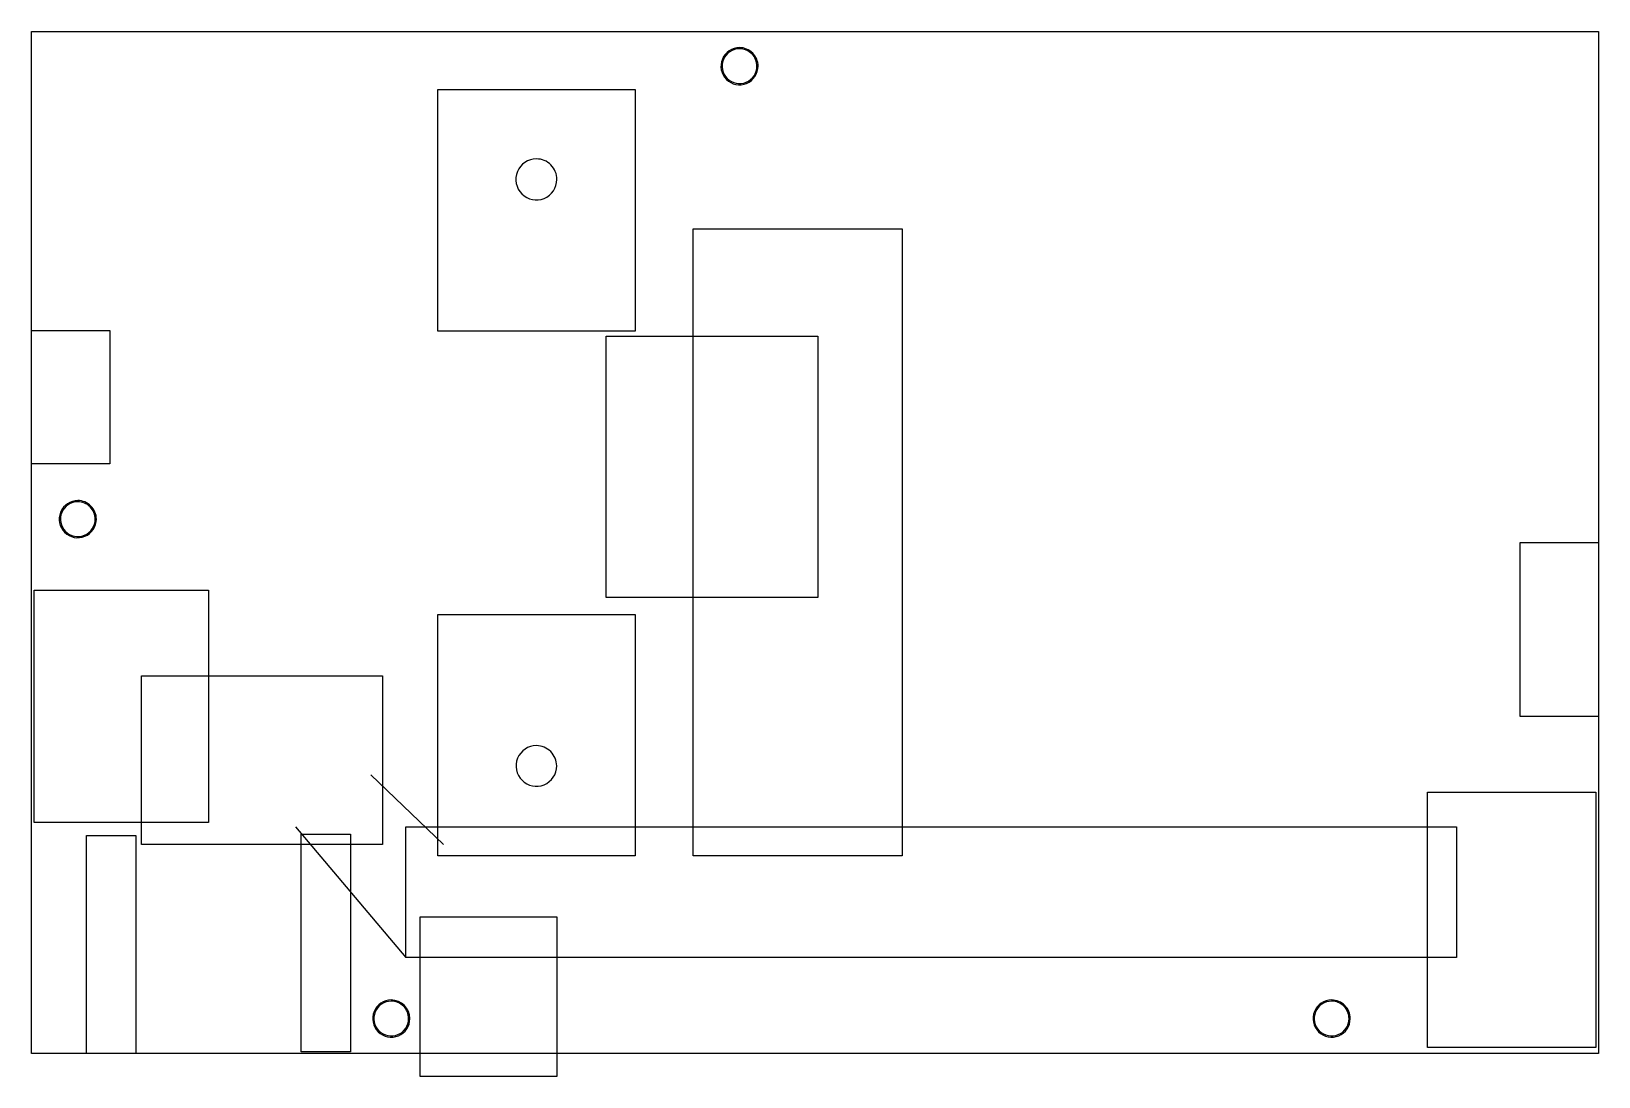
# Model space of a CAD drawing. Header units: millimetres. Extents: x 77 to 212, y 67 to 157.
import ezdxf

# ---------------------------------------------------------------- set-up
doc = ezdxf.new("R2010")
doc.units = ezdxf.units.MM
doc.layers.get('0').update_dxf_attribs({"linetype": 'CONTINUOUS'})

msp = doc.modelspace()

# ---------------------------------------------------------------- linework, layer by layer
at = {"color": 5}
for points in [[(77, 156.9), (212, 156.9), (212, 68.9), (77, 68.9)], [(134, 139.9), (152, 139.9), (152, 85.9), (134, 85.9)], [(77, 131.15), (83.75, 131.15), (83.75, 119.65), (77, 119.65)], [(126.5, 130.65), (144.75, 130.65), (144.75, 108.15), (126.5, 108.15)], [(205.25, 112.9), (212, 112.9), (212, 97.9), (205.25, 97.9)], [(77.25, 108.775), (92.25, 108.775), (92.25, 88.775), (77.25, 88.775)], [(86.5, 101.4), (107.25, 101.4), (107.25, 86.9), (86.5, 86.9)], [(197.25, 91.4), (211.75, 91.4), (211.75, 69.4), (197.25, 69.4)], [(100.25, 87.775), (104.5, 87.775), (104.5, 69.025), (100.25, 69.025)], [(109.25, 88.4), (199.75, 88.4), (199.75, 77.15), (109.25, 77.15)], [(81.75, 87.65), (86, 87.65), (86, 68.9), (81.75, 68.9)], [(110.5, 80.65), (122.25, 80.65), (122.25, 66.9), (110.5, 66.9)]]:
    msp.add_lwpolyline(points, close=True, dxfattribs=at)
at = {"color": 2}
for points in [[(77, 156.9), (212, 156.9), (212, 68.9), (77, 68.9)], [(112, 151.9), (129, 151.9), (129, 131.1), (112, 131.1)], [(112, 106.7), (129, 106.7), (129, 85.9), (112, 85.9)]]:
    msp.add_lwpolyline(points, close=True, dxfattribs=at)
at = {"color": 7}
for points in [[(138, 155.5)], [(138, 155.4)], [(120.5, 145.9178)], [(81, 116.5)], [(81, 116.4)], [(120.5, 95.4)], [(108, 73.5)], [(108, 73.4)], [(189, 73.5)], [(189, 73.4)]]:
    msp.add_lwpolyline(points, close=True, dxfattribs=at)
for points in [[(106.25, 92.9), (112.5, 86.9)], [(99.75, 88.4), (109.25, 77.15)]]:
    msp.add_lwpolyline(points, dxfattribs=at)
for points in [[(138, 155.5), (137.35286, 155.5), (136.769442, 155.110173), (136.521793, 154.512293)], [(138, 155.4), (137.393307, 155.4), (136.846352, 155.034537), (136.614181, 154.474025)], [(139.131371, 155.031371), (138.831313, 155.331429), (138.424346, 155.5), (138, 155.5)], [(139.06066, 154.96066), (138.779356, 155.241965), (138.397825, 155.4), (138, 155.4)], [(136.521793, 154.512293), (136.274143, 153.914414), (136.411032, 153.226226), (136.868629, 152.768629)], [(136.614181, 154.474025), (136.382009, 153.913514), (136.510343, 153.268337), (136.93934, 152.83934)], [(138.574025, 152.514181), (139.134537, 152.746352), (139.5, 153.293307), (139.5, 153.9)], [(138.612293, 152.421793), (139.210173, 152.669442), (139.6, 153.25286), (139.6, 153.9)], [(139.5, 153.9), (139.5, 154.297825), (139.341965, 154.679356), (139.06066, 154.96066)], [(139.6, 153.9), (139.6, 154.324346), (139.431429, 154.731313), (139.131371, 155.031371)], [(136.868629, 152.768629), (137.326226, 152.311032), (138.014414, 152.174143), (138.612293, 152.421793)], [(136.93934, 152.83934), (137.368337, 152.410343), (138.013514, 152.282009), (138.574025, 152.514181)], [(120.5, 145.9178), (119.784992, 145.9178), (119.140388, 145.487089), (118.866766, 144.826508)], [(121.750023, 145.400023), (121.418497, 145.73155), (120.96885, 145.9178), (120.5, 145.9178)], [(118.866766, 144.826508), (118.593144, 144.165926), (118.744389, 143.405564), (119.249977, 142.899977)], [(122.2678, 144.15), (122.2678, 144.61885), (122.08155, 145.068497), (121.750023, 145.400023)], [(121.176508, 142.516766), (121.837089, 142.790388), (122.2678, 143.434992), (122.2678, 144.15)], [(119.249977, 142.899977), (119.755564, 142.394389), (120.515926, 142.243144), (121.176508, 142.516766)], [(81, 116.5), (80.35286, 116.5), (79.769442, 116.110173), (79.521793, 115.512293)], [(81, 116.4), (80.393307, 116.4), (79.846352, 116.034537), (79.614181, 115.474025)], [(82.131371, 116.031371), (81.831313, 116.331429), (81.424346, 116.5), (81, 116.5)], [(82.06066, 115.96066), (81.779356, 116.241965), (81.397825, 116.4), (81, 116.4)], [(79.521793, 115.512293), (79.274143, 114.914414), (79.411032, 114.226226), (79.868629, 113.768629)], [(79.614181, 115.474025), (79.382009, 114.913514), (79.510343, 114.268337), (79.93934, 113.83934)], [(81.574025, 113.514181), (82.134537, 113.746352), (82.5, 114.293307), (82.5, 114.9)], [(81.612293, 113.421793), (82.210173, 113.669442), (82.6, 114.25286), (82.6, 114.9)], [(82.5, 114.9), (82.5, 115.297825), (82.341965, 115.679356), (82.06066, 115.96066)], [(82.6, 114.9), (82.6, 115.324346), (82.431429, 115.731313), (82.131371, 116.031371)], [(79.868629, 113.768629), (80.326226, 113.311032), (81.014414, 113.174143), (81.612293, 113.421793)], [(79.93934, 113.83934), (80.368337, 113.410343), (81.013514, 113.282009), (81.574025, 113.514181)], [(120.5, 95.4), (119.792191, 95.4), (119.154078, 94.973626), (118.883211, 94.319696)], [(121.737437, 94.887437), (121.409248, 95.215626), (120.964129, 95.4), (120.5, 95.4)], [(122.25, 93.65), (122.25, 94.114129), (122.065626, 94.559248), (121.737437, 94.887437)], [(118.883211, 94.319696), (118.612344, 93.665766), (118.762067, 92.91306), (119.262563, 92.412563)], [(121.169696, 92.033211), (121.823626, 92.304078), (122.25, 92.942191), (122.25, 93.65)], [(119.262563, 92.412563), (119.76306, 91.912067), (120.515766, 91.762344), (121.169696, 92.033211)], [(108, 73.5), (107.35286, 73.5), (106.769442, 73.110173), (106.521793, 72.512293)], [(108, 73.4), (107.393307, 73.4), (106.846352, 73.034537), (106.614181, 72.474025)], [(109.6, 71.9), (109.6, 72.783656), (108.883656, 73.5), (108, 73.5)], [(109.06066, 72.96066), (108.779356, 73.241965), (108.397825, 73.4), (108, 73.4)], [(109.5, 71.9), (109.5, 72.297825), (109.341965, 72.679356), (109.06066, 72.96066)], [(189, 73.5), (188.35286, 73.5), (187.769442, 73.110173), (187.521793, 72.512293)], [(189, 73.4), (188.393307, 73.4), (187.846352, 73.034537), (187.614181, 72.474025)], [(190.131371, 73.031371), (189.831313, 73.331429), (189.424346, 73.5), (189, 73.5)], [(190.06066, 72.96066), (189.779356, 73.241965), (189.397825, 73.4), (189, 73.4)], [(190.5, 71.9), (190.5, 72.297825), (190.341965, 72.679356), (190.06066, 72.96066)], [(190.6, 71.9), (190.6, 72.324346), (190.431429, 72.731313), (190.131371, 73.031371)], [(106.521793, 72.512293), (106.274143, 71.914414), (106.411032, 71.226226), (106.868629, 70.768629)], [(106.614181, 72.474025), (106.382009, 71.913514), (106.510343, 71.268337), (106.93934, 70.83934)], [(108.574025, 70.514181), (109.134537, 70.746352), (109.5, 71.293307), (109.5, 71.9)], [(108.612293, 70.421793), (109.210173, 70.669442), (109.6, 71.25286), (109.6, 71.9)], [(187.521793, 72.512293), (187.274143, 71.914414), (187.411032, 71.226226), (187.868629, 70.768629)], [(187.614181, 72.474025), (187.382009, 71.913514), (187.510343, 71.268337), (187.93934, 70.83934)], [(189.574025, 70.514181), (190.134537, 70.746352), (190.5, 71.293307), (190.5, 71.9)], [(189.612293, 70.421793), (190.210173, 70.669442), (190.6, 71.25286), (190.6, 71.9)], [(106.868629, 70.768629), (107.326226, 70.311032), (108.014414, 70.174143), (108.612293, 70.421793)], [(106.93934, 70.83934), (107.368337, 70.410343), (108.013514, 70.282009), (108.574025, 70.514181)], [(187.868629, 70.768629), (188.326226, 70.311032), (189.014414, 70.174143), (189.612293, 70.421793)], [(187.93934, 70.83934), (188.368337, 70.410343), (189.013514, 70.282009), (189.574025, 70.514181)]]:
    msp.add_open_spline(points, degree=3, dxfattribs=at)

doc.saveas('drawing.dxf')
